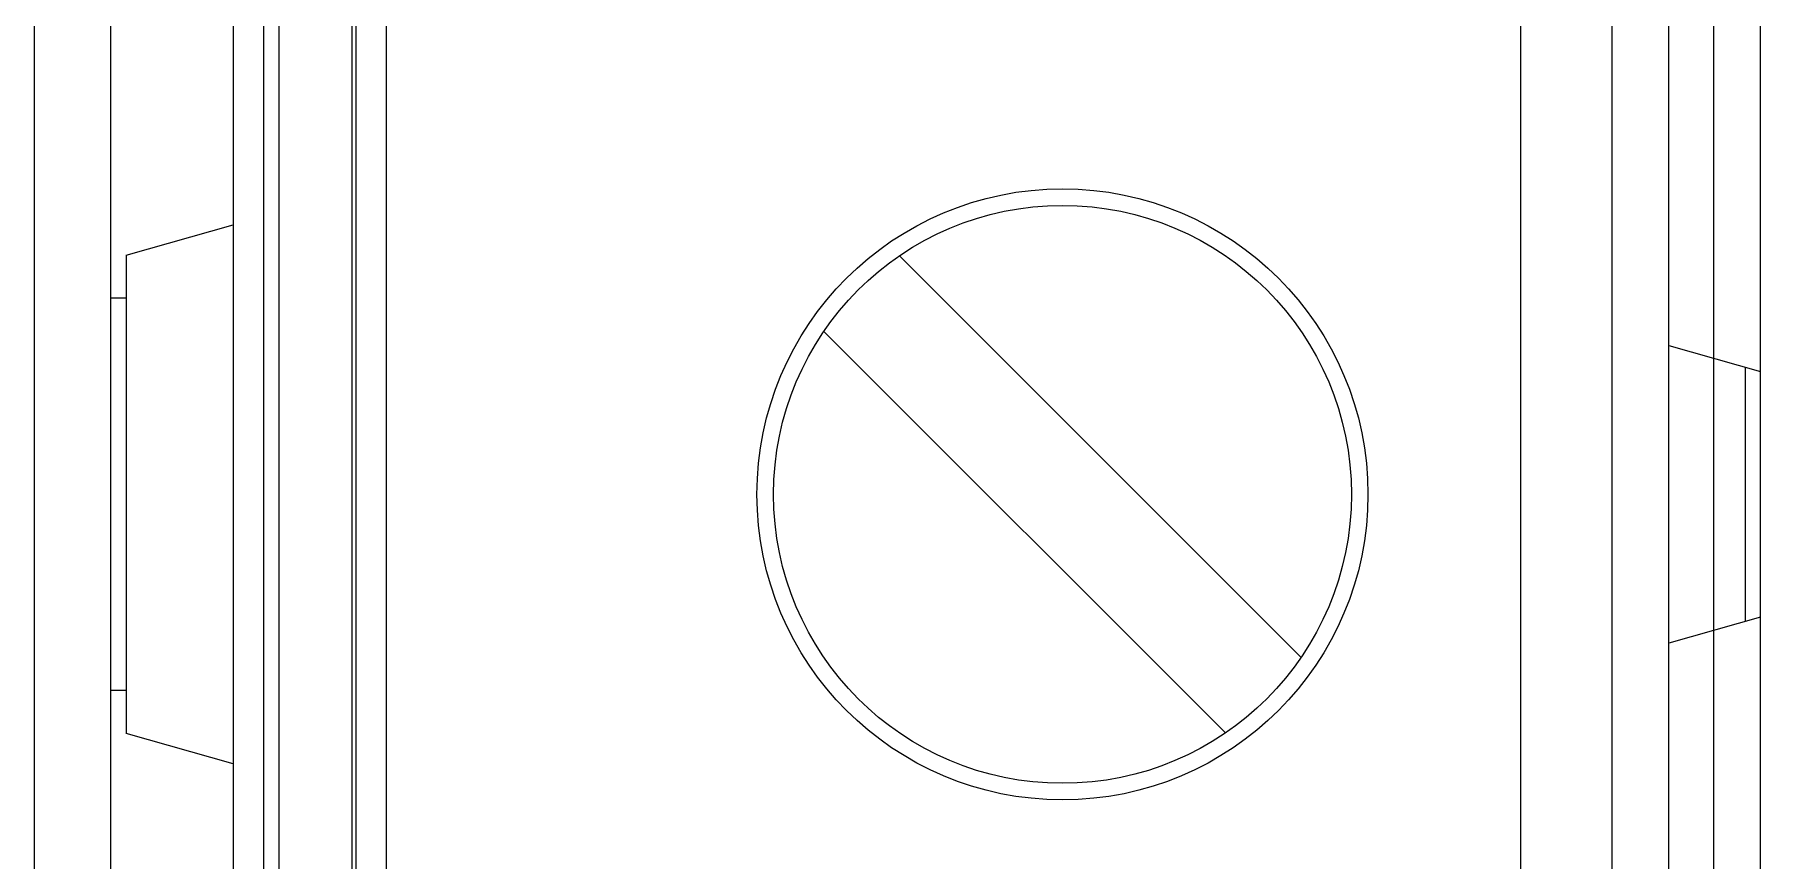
# Paper-space layout '2 DOOR PANEL LAYOUT - A1 Sheet' of a CAD drawing. Extents: x 50 to 825, y 22 to 486.
# Drawn here: x 423.49 to 424.96, y 323.366 to 324.07 of the extents above; entities that cross this region are included whole.
import ezdxf

# ---------------------------------------------------------------- set-up
doc = ezdxf.new("R2010")
doc.units = 0
doc.layers.add('N-EQPM', color=3, linetype='Continuous', lineweight=25)

psp = doc.layouts.new('2 DOOR PANEL LAYOUT - A1 Sheet')

# ---------------------------------------------------------------- linework, layer by layer
at = {"layer": 'N-EQPM', "linetype": 'Continuous'}
for p, q in [((424.9207, 322.5083), (424.9207, 326.1547)), ((424.9604, 322.5121), (424.9604, 326.1561)), ((423.6589, 325.9921), (423.6589, 322.6865)), ((423.685, 322.6865), (423.685, 325.9921)), ((423.698, 325.9921), (423.698, 322.6865)), ((423.7604, 322.6865), (423.7604, 325.9921)), ((423.7636, 325.9921), (423.7636, 322.6865)), ((423.7896, 322.6865), (423.7896, 325.9921)), ((424.756, 325.9921), (424.756, 322.6865)), ((424.8341, 322.6865), (424.8341, 325.9921)), ((424.8823, 323.293), (424.8823, 325.3855)), ((423.4897, 322.9625), (423.4897, 325.0549)), ((423.5548, 323.0171), (423.5548, 325.0004)), ((423.5678, 323.8819), (423.6589, 323.9078)), ((423.5678, 323.8819), (423.5678, 323.4745)), ((424.5689, 323.5393), (424.2268, 323.8815)), ((423.5678, 323.8454), (423.5548, 323.8454)), ((424.5045, 323.4749), (424.1623, 323.817)), ((424.8823, 323.8051), (424.9604, 323.7829)), ((424.9473, 323.7866), (424.9473, 323.5698)), ((424.9604, 323.5735), (424.8823, 323.5513)), ((423.5678, 323.511), (423.5548, 323.511)), ((423.6589, 323.4486), (423.5678, 323.4745))]:
    psp.add_line(p, q, dxfattribs=at)
for radius in [0.2603, 0.2462]:
    psp.add_circle((424.3656, 323.6782), radius, dxfattribs=at)

doc.saveas('drawing.dxf')
